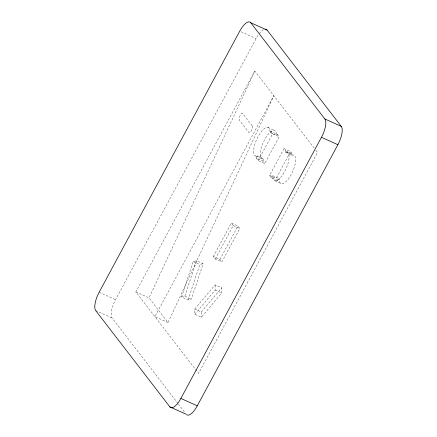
<?xml version="1.0" encoding="UTF-8"?>
<svg xmlns="http://www.w3.org/2000/svg" width="437" height="437" viewBox="0 0 437 437"><rect width="100%" height="100%" fill="white"/><g stroke="black" fill="none" stroke-linecap="round" stroke-linejoin="round"><path stroke-width="0.33" stroke-dasharray="2.19 1.64" d="M181.502 296.996L193.247 261.566L196.579 260.725L203.145 263.691L191.395 299.121L188.068 299.957L181.502 296.996L184.835 296.155L191.395 299.121M184.835 296.155L196.579 260.725M188.068 299.957L199.813 264.527L203.145 263.691M167.994 322.55L154.867 316.628L273.83 95.692L167.994 322.55L148.984 297.865L254.815 71.007L314.225 148.138M271.497 177.854L272.699 175.658A15.552 5.632 -65.7 0 0 284.722 171.441A15.552 5.632 -65.7 0 0 285.268 152.316L285.918 151.071L284.017 148.607L269.596 175.384L271.497 177.854L278.063 180.814L279.265 178.618A15.552 5.632 -65.7 0 0 291.288 174.401A15.552 5.632 -65.7 0 0 291.834 155.277L292.479 154.037L290.578 151.568L284.017 148.607M256.29 158.107L257.469 155.878A15.552 5.632 -65.7 0 1 258.01 136.754A15.552 5.632 -65.7 0 1 270.033 132.537L270.711 131.324L277.271 134.29L279.172 136.754L264.751 163.536L258.191 160.576L256.29 158.107L262.85 161.067L264.751 163.536M262.85 161.067L264.03 158.839A15.552 5.632 -65.7 0 1 264.576 139.72A15.552 5.632 -65.7 0 1 276.599 135.497L277.271 134.29M177.941 403.466L112.129 318.01A15.453 5.599 -65.7 0 1 115.537 299.684L256.126 38.576A15.453 5.599 -65.7 0 1 258.824 34.299M315.891 150.301L317.552 152.464L198.589 373.4L135.858 291.943L254.815 71.007M258.191 160.576L272.612 133.793L270.711 131.324M213.338 256.552L231.364 223.078L237.925 226.038L239.826 228.507L221.805 261.982L215.239 259.021L213.338 256.552L219.904 259.512L221.805 261.982M215.239 259.021L233.265 225.547L231.364 223.078M219.904 259.512L237.925 226.038M278.063 180.814L276.162 178.345L290.578 151.568M194.755 309.035L215.13 284.815L221.696 287.775L221.75 293.014L201.375 317.24L194.809 314.274L194.755 309.035L201.32 312.002L201.375 317.24M194.809 314.274L215.184 290.053L215.13 284.815M201.32 312.002L221.696 287.775M240.934 31.721L256.126 38.576M267.854 127.424L274.42 130.384M270.033 132.537L276.599 135.497M272.612 133.793L279.172 136.754M285.918 151.071L292.479 154.037M286.918 152.169L293.478 155.13M285.268 152.316L291.834 155.277M257.469 155.878L264.03 158.839M255.82 156.025L262.386 158.986M272.699 175.658L279.265 178.618M269.596 175.384L276.162 178.345M274.878 180.776L281.444 183.737M233.265 225.547L239.826 228.507M193.247 261.566L199.813 264.527M215.184 290.053L221.75 293.014M135.858 291.943L148.984 297.865M99.128 292.282L115.537 299.684M95.719 310.609L112.129 318.01M178.356 404.007L185.435 413.2M259.174 33.829A15.453 5.599 -65.7 0 1 264.27 29.448M252.171 125.763L242.661 113.418A3.862 1.355 -69.3 0 0 240.11 115.614A3.862 1.355 -69.3 0 0 239.46 120.279L248.964 132.624A3.862 1.355 -69.3 0 0 251.515 130.428A3.862 1.355 -69.3 0 0 252.171 125.763"/><path stroke-width="0.66" d="M169.862 406.874A15.453 5.599 -65.7 0 0 180.874 398.424L321.463 137.316A15.453 5.599 -65.7 0 0 324.871 118.99L250.729 22.719A15.453 5.599 -65.7 0 0 239.716 31.174L99.128 292.282A15.453 5.599 -65.7 0 0 95.719 310.609L169.862 406.874L186.271 414.281M186.828 414.811A15.453 5.599 -65.7 0 0 197.284 405.826L337.872 144.718A15.453 5.599 -65.7 0 0 341.281 126.391L267.138 30.126L250.729 22.719M324.871 118.99L341.281 126.391M321.463 137.316L337.872 144.718M180.874 398.424L197.284 405.826M265.133 29.257A15.453 5.599 -65.7 0 1 267.138 30.126"/></g></svg>
